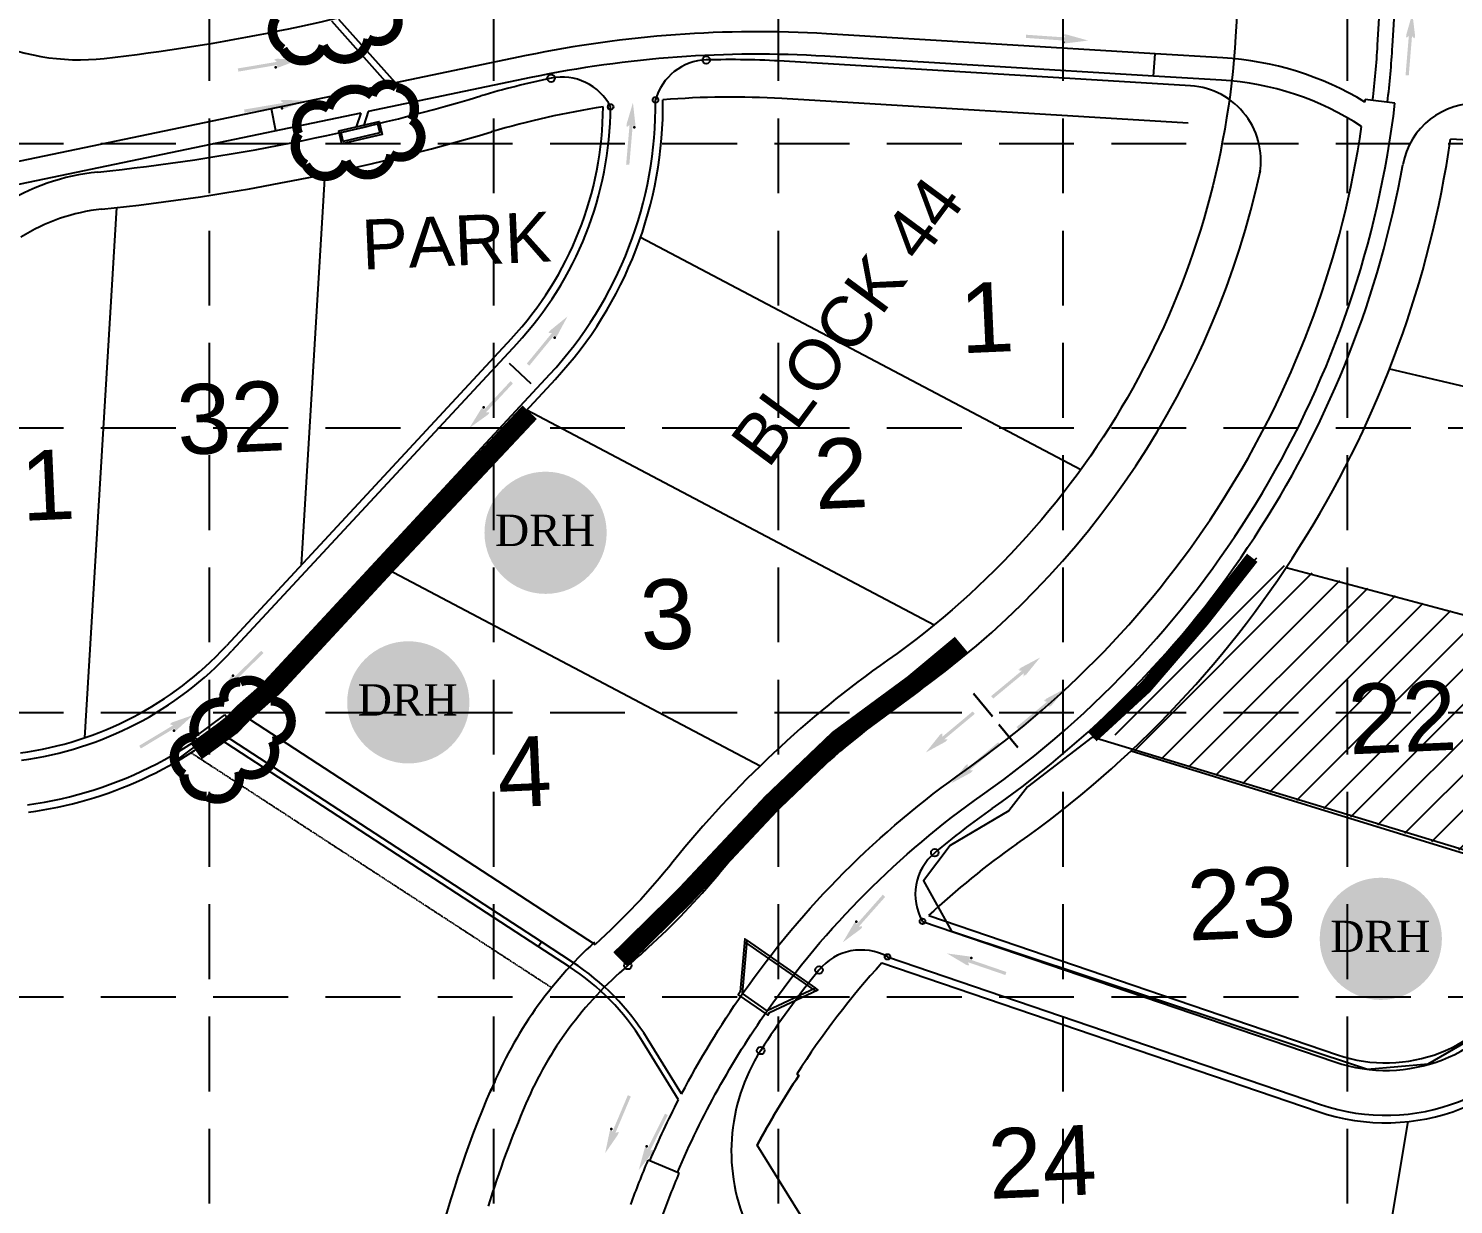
# Model space of a CAD drawing. Header units: feet. Extents: x 6037 to 11520, y 4436 to 7866.
# Drawn here: x 8467.4 to 8895.8, y 5661 to 6014.5 of the extents above; entities that cross this region are included whole.
import ezdxf
from ezdxf.enums import TextEntityAlignment as Align

# ---------------------------------------------------------------- set-up
doc = ezdxf.new("R2010")
doc.units = ezdxf.units.FT
doc.header["$LTSCALE"] = 0.4
doc.header["$MEASUREMENT"] = 0
doc.linetypes.add('DASHED2', pattern=[0.375, 0.25, -0.125])
doc.linetypes.add('HIDDEN', pattern=[0.375, 0.25, -0.125])
for name, color, linetype in [('1 BLOCK NUMBER', 7, 'Continuous'), ('1 DR HORTON LOT', 7, 'Continuous'), ('1 EROSION BLANKET', 84, 'Continuous'), ('1 LOT NUMBER', 7, 'Continuous'), ('1 SODDED LOT', 2, 'Continuous'), ('BASE', 7, 'Continuous'), ('ESMT', 7, 'DASHED2'), ('grid', 254, 'HIDDEN'), ('LOTLINE', 7, 'Continuous'), ('PAVING', 7, 'Continuous'), ('ROW', 7, 'Continuous'), ('STORM', 7, 'Continuous'), ('STORM INLET', 7, 'Continuous')]:
    doc.layers.add(name, color=color, linetype=linetype)
doc.styles.add('DRHorton', font='dutcheb.ttf')
doc.styles.get("Standard").update_dxf_attribs({"font": 'ARIAL.TTF'})

# ---------------------------------------------------------------- blocks, each defined once
blk = doc.blocks.new('DRHorton')
h = blk.add_hatch(color=1)
h.paths.add_polyline_path([(78.7, 25.78, 1), (40.43, 25.78, 1)])
h.paths.add_polyline_path([(42.33, 17.91), (76.5, 17.91), (76.5, 34.87), (42.33, 34.87)], flags=24)
at = {"layer": 'BASE', "color": 176, "style": 'DRHorton'}
blk.add_text('DRH', height=9.814, dxfattribs=at).set_placement((59.39, 21.64), align=Align.CENTER)

msp = doc.modelspace()

# ---------------------------------------------------------------- hatches: boundary and pattern name
at = {"layer": '1 SODDED LOT'}
h = msp.add_hatch(dxfattribs=at)
h.set_pattern_fill('ANSI31', color=256, scale=60, style=0)
h.set_pattern_definition([(45, (1.0404, 0.2035), (-5.303301, 5.303301), [])])
h.paths.add_polyline_path([(9008.53, 6974.6), (9134.42, 6967.02), (9133.47, 6956.6), (9131.54, 6937.33), (9130.69, 6928.96), (9129.74, 6922.29), (8995.12, 6930.23), (8990.65, 6930.54), (8994.47, 6960.2), (8995.63, 6975.46)])
h.paths.add_polyline_path([(9433.17, 6958.76), (9434.56, 6821.06), (9481.59, 6807.52), (9503.83, 6801), (9527.2, 6795.3), (9525.52, 6937.37), (9495.09, 6947.16), (9463.79, 6959.09), (9432.98, 6970.84)])
h.paths.add_polyline_path([(10047.33, 5834.32), (10182.01, 5824.91), (10185.54, 5875.24), (10048.62, 5885.03), (10045.07, 5834.52)])
h.paths.add_polyline_path([(10015.61, 5592.88), (10151.56, 5562.68), (10159.65, 5603.99), (10164.04, 5630.25), (10025.39, 5652.24), (10020.74, 5627.8), (10017.92, 5612.96), (10013.47, 5593.46)])
h.paths.add_polyline_path([(10001.02, 5534.4), (10134.33, 5496.27), (10117.37, 5440.96), (10113.17, 5430.26), (9981.25, 5477.53), (9986.71, 5493.88), (9998.81, 5534.75)])
h.paths.add_polyline_path([(8799.81, 5797.59), (8937.91, 5755.17), (8938.9, 5756.45), (8958.34, 5776.68), (8971.05, 5789.68), (8987.33, 5807.76), (8991.83, 5813.31), (8833.38, 5856.27), (8823.88, 5843.5), (8818.25, 5836.24), (8806.07, 5822.02), (8789.55, 5805.99)])
h.paths.add_polyline_path([(9300.86, 5666.12), (9335.76, 5647.91), (9418.14, 5605.29), (9427.47, 5598.82), (9416.17, 5581.98), (9407.87, 5566.52), (9399.6, 5547.98), (9398.58, 5545.68), (9270.59, 5612.1), (9260.79, 5617.66), (9264.35, 5619.48), (9272.04, 5625.27), (9278.98, 5632.54), (9285.49, 5642.04), (9296.99, 5660.6), (9299.41, 5664.2)])
h.paths.add_polyline_path([(9340.08, 5715.39), (9464.44, 5650.81), (9471.9, 5665.11), (9485.45, 5691.05), (9497.8, 5716.36), (9366.29, 5768.24), (9363.2, 5761.05), (9353.39, 5741.52), (9342.13, 5722.47), (9338.29, 5716.72)])
h.paths.add_polyline_path([(9575.04, 5805.5), (9699.56, 5777.94), (9697.43, 5767), (9689.85, 5736.06), (9681.15, 5706.88), (9670.6, 5677.08), (9660.32, 5651.86), (9651.88, 5632.23), (9534.79, 5688.63), (9524.72, 5694.73), (9530.18, 5705.7), (9536.33, 5720.39), (9540.47, 5730.38), (9548.04, 5751.39), (9553.09, 5767.16), (9557.74, 5782.44), (9563.95, 5808.53)])
h.paths.add_polyline_path([(9726.84, 5864.8), (9850.23, 5856.11), (9861.56, 5855.03), (9857.07, 5792.94), (9720.09, 5803.4), (9717.86, 5803.51), (9721.19, 5826.2), (9724.62, 5864.88)])
h.paths.add_polyline_path([(8953.4, 6034.44), (8960.95, 6160.21), (8982.9, 6158.85), (9005.64, 6157.5), (8997.66, 6020.48), (8952.71, 6023.22)])
h.paths.add_polyline_path([(8959.68, 6176.03), (8967.87, 6310.87), (8926.31, 6313.26), (8921.04, 6312.92), (8915.32, 6310.92), (8910.33, 6307.6), (8906.7, 6303.25), (8904.1, 6297.98), (8902.96, 6292.11), (8897.01, 6193.57), (8897.65, 6188.07), (8900.03, 6183.13), (8903.86, 6179.3), (8908.93, 6176.9), (8959.51, 6173.84)])
h.paths.add_polyline_path([(9499.02, 6148.72), (9507.23, 6283.66), (9518.73, 6282.1), (9550.35, 6277.76), (9556.25, 6276.32), (9561.3, 6273.54), (9565.54, 6269.55), (9568.56, 6264.64), (9570.23, 6259.15), (9570.43, 6253.33), (9561.8, 6154.72), (9560.55, 6149.13), (9557.71, 6144.74), (9553.75, 6141.56), (9549.07, 6139.73), (9511.31, 6144.43), (9504.23, 6145.25), (9499.03, 6146.07)])
h.paths.add_polyline_path([(9616.4, 6639.76), (9623.9, 6765.68), (9637.72, 6764.23), (9667.99, 6762.45), (9672.71, 6762.18), (9683.29, 6762.04), (9705.81, 6761.75), (9712.07, 6761.79), (9713.53, 6624.57), (9675.56, 6624.82), (9645.77, 6626.2), (9637.69, 6626.58), (9624.42, 6627.76), (9615.7, 6628.44)])
h.paths.add_polyline_path([(9758.38, 6636.24), (9757.19, 6762.27), (9892.09, 6763.63), (9893.75, 6626.41), (9758.46, 6625.12)])
h.paths.add_polyline_path([(10276.02, 6641.94), (10402.1, 6638.45), (10399.41, 6548.36), (10262.19, 6552.34), (10264.77, 6642.37)])
h.paths.add_polyline_path([(10162.18, 6764.13), (10163.55, 6629.1), (10208.43, 6629.06), (10214.14, 6629.7), (10219.62, 6631.8), (10224.34, 6635.28), (10227.99, 6639.82), (10230.35, 6645.12), (10231.28, 6650.89), (10234.09, 6750.49), (10233.44, 6755.78), (10231.28, 6760.36), (10227.77, 6764.09), (10223.32, 6766.55), (10162.12, 6766.38)])
h.paths.add_polyline_path([(9983.41, 6638.56), (9982.19, 6764.52), (10071.97, 6765.47), (10073.53, 6628.21), (9983.46, 6627.25)])
h.paths.add_polyline_path([(10282.43, 6866.9), (10408.37, 6863.35), (10409.72, 6910.83), (10272.54, 6914.57), (10271.15, 6867.18)])
h.paths.add_polyline_path([(10068.44, 6781.19), (10067.14, 6916.19), (10159.96, 6917.12), (10161.91, 6779.88), (10068.46, 6778.92)])
h.paths.add_polyline_path([(9787.01, 6902.09), (9788.35, 6776.07), (9813.49, 6776.33), (9835, 6776.55), (9833.5, 6913.82), (9786.81, 6913.38)])
h.paths.add_polyline_path([(9951.87, 7083.82), (9953.28, 6948.73), (9998.33, 6949.29), (10043.36, 6949.77), (10041.76, 7087.02), (9951.84, 7086.06)])
h.paths.add_polyline_path([(9562.98, 6974.31), (9561.11, 7137.79), (9567.67, 7130.99), (9580.62, 7117.52), (9591.81, 7108.25), (9604.22, 7100.07), (9606.76, 7098.83), (9608.2, 6953.74), (9598.74, 6955.01), (9584.78, 6957.88), (9567.75, 6961.39), (9562.91, 6962.64)])
h.paths.add_polyline_path([(9435.73, 7364), (9435.71, 7375.29), (9481.86, 7375.76), (9483.65, 7182.98), (9466.88, 7186.54), (9459.14, 7188.22), (9453.85, 7189.21), (9448.24, 7190.29), (9442.2, 7191.42), (9437.34, 7192.33)])
h.paths.add_polyline_path([(9064.85, 7234.57), (9063.18, 7371.02), (9157.64, 7372.07), (9159.44, 7227.99), (9159.44, 7227.96), (9153.62, 7228.32), (9137.74, 7229.3), (9129.68, 7229.81), (9109.82, 7230.72), (9073.88, 7232.01), (9064.89, 7232.31)])
h.paths.add_polyline_path([(9061.33, 7539.74), (9061.33, 7541.98), (9107.39, 7542.52), (9109.06, 7405.25), (9062.74, 7404.72)])
at = {"layer": 'PAVING'}
h = msp.add_hatch(color=256, dxfattribs=at)
edge = h.paths.add_edge_path()
edge.add_line((8881.79, 6011.8), (8882.4, 6012.36))
edge.add_line((8882.4, 6012.36), (8881.42, 6000.49))
edge.add_line((8881.42, 6000.49), (8882.39, 6000.41))
edge.add_line((8882.39, 6000.41), (8883.36, 6012.28))
edge.add_line((8883.36, 6012.28), (8883.99, 6011.61))
edge.add_line((8883.99, 6011.61), (8883.99, 6011.6))
edge.add_ellipse((8884.09, 6012.21), major_axis=(-0.052, -0.628), ratio=0.285714, start_angle=345.5033, end_angle=485.8315)
edge.add_line((8884.26, 6012.56), (8884.26, 6012.56))
edge.add_line((8884.26, 6012.56), (8883.47, 6019.1))
edge.add_line((8883.47, 6019.1), (8881.66, 6012.77))
edge.add_line((8881.66, 6012.77), (8881.67, 6012.77))
edge.add_ellipse((8881.78, 6012.4), major_axis=(-0.052, -0.628), ratio=0.285714, start_angle=235.2731, end_angle=377.1827)
edge.add_line((8881.79, 6011.8), (8881.79, 6011.8))
edge.add_line((8881.79, 6011.8), (8881.79, 6011.8))
edge.add_line((8881.79, 6011.8), (8881.79, 6011.8))
at = {"layer": 'PAVING', "linetype": 'Continuous', "lineweight": 30}
h = msp.add_hatch(color=256, dxfattribs=at)
edge = h.paths.add_edge_path()
edge.add_line((8778.67, 6012.57), (8779.24, 6011.85))
edge.add_line((8779.24, 6011.85), (8767.36, 6012.67))
edge.add_line((8767.36, 6012.67), (8767.3, 6011.71))
edge.add_line((8767.3, 6011.71), (8779.17, 6010.88))
edge.add_line((8779.17, 6010.88), (8778.53, 6010.36))
edge.add_line((8778.53, 6010.36), (8778.53, 6010.36))
edge.add_ellipse((8779.13, 6010.27), major_axis=(-0.629, 0.044), ratio=0.285714, start_angle=342.8173, end_angle=484.7269)
edge.add_line((8779.48, 6010.09), (8779.47, 6010.09))
edge.add_line((8779.47, 6010.09), (8786, 6010.92))
edge.add_line((8786, 6010.92), (8779.66, 6012.69))
edge.add_line((8779.66, 6012.69), (8779.66, 6012.7))
edge.add_ellipse((8779.28, 6012.58), major_axis=(-0.629, 0.044), ratio=0.285714, start_angle=234.1685, end_angle=374.4967)
edge.add_line((8778.67, 6012.57), (8778.67, 6012.57))
edge.add_line((8778.67, 6012.57), (8778.67, 6012.57))
h = msp.add_hatch(color=256, dxfattribs=at)
edge = h.paths.add_edge_path()
edge.add_line((8541.39, 6005.09), (8542.11, 6004.52))
edge.add_line((8542.11, 6004.52), (8530.37, 6002.53))
edge.add_line((8530.37, 6002.53), (8530.54, 6001.58))
edge.add_line((8530.54, 6001.58), (8542.27, 6003.57))
edge.add_line((8542.27, 6003.57), (8541.77, 6002.91))
edge.add_line((8541.77, 6002.91), (8541.77, 6002.91))
edge.add_ellipse((8542.38, 6002.96), major_axis=(-0.621, -0.105), ratio=0.285714, start_angle=342.8173, end_angle=484.7269)
edge.add_line((8542.75, 6002.87), (8542.75, 6002.87))
edge.add_line((8542.75, 6002.87), (8548.9, 6005.21))
edge.add_line((8548.9, 6005.21), (8542.32, 6005.44))
edge.add_line((8542.32, 6005.44), (8542.32, 6005.44))
edge.add_ellipse((8541.98, 6005.24), major_axis=(-0.621, -0.105), ratio=0.285714, start_angle=234.1685, end_angle=374.4967)
edge.add_line((8541.39, 6005.09), (8541.39, 6005.09))
edge.add_line((8541.39, 6005.09), (8541.39, 6005.09))
h = msp.add_hatch(color=256, dxfattribs=at)
edge = h.paths.add_edge_path()
edge.add_line((8543.28, 5992.73), (8544, 5992.16))
edge.add_line((8544, 5992.16), (8532.26, 5990.17))
edge.add_line((8532.26, 5990.17), (8532.42, 5989.22))
edge.add_line((8532.42, 5989.22), (8544.16, 5991.21))
edge.add_line((8544.16, 5991.21), (8543.66, 5990.55))
edge.add_line((8543.66, 5990.55), (8543.66, 5990.55))
edge.add_ellipse((8544.26, 5990.6), major_axis=(-0.621, -0.105), ratio=0.285714, start_angle=342.8173, end_angle=484.7269)
edge.add_line((8544.64, 5990.51), (8544.64, 5990.51))
edge.add_line((8544.64, 5990.51), (8550.78, 5992.85))
edge.add_line((8550.78, 5992.85), (8544.21, 5993.08))
edge.add_line((8544.21, 5993.08), (8544.21, 5993.09))
edge.add_ellipse((8543.87, 5992.88), major_axis=(-0.621, -0.105), ratio=0.285714, start_angle=234.1685, end_angle=374.4967)
edge.add_line((8543.28, 5992.73), (8543.28, 5992.73))
edge.add_line((8543.28, 5992.73), (8543.28, 5992.73))
h = msp.add_hatch(color=256, dxfattribs=at)
edge = h.paths.add_edge_path()
edge.add_line((8647.39, 5984.96), (8648.13, 5985.52))
edge.add_line((8648.13, 5985.52), (8647.11, 5973.65))
edge.add_line((8647.11, 5973.65), (8648.08, 5973.57))
edge.add_line((8648.08, 5973.57), (8649.09, 5985.43))
edge.add_line((8649.09, 5985.43), (8649.6, 5984.78))
edge.add_line((8649.6, 5984.78), (8649.6, 5984.78))
edge.add_ellipse((8649.7, 5985.38), major_axis=(-0.053, -0.628), ratio=0.285714, start_angle=342.8173, end_angle=484.7269)
edge.add_line((8649.88, 5985.72), (8649.88, 5985.72))
edge.add_line((8649.88, 5985.72), (8649.16, 5992.26))
edge.add_line((8649.16, 5992.26), (8647.29, 5985.95))
edge.add_line((8647.29, 5985.95), (8647.29, 5985.95))
edge.add_ellipse((8647.4, 5985.57), major_axis=(-0.053, -0.628), ratio=0.285714, start_angle=234.1685, end_angle=374.4967)
edge.add_line((8647.39, 5984.96), (8647.39, 5984.96))
edge.add_line((8647.39, 5984.96), (8647.39, 5984.96))
h = msp.add_hatch(color=256, dxfattribs=at)
edge = h.paths.add_edge_path()
edge.add_line((8623.89, 5922.95), (8624.81, 5923))
edge.add_line((8624.81, 5923), (8617.25, 5913.79))
edge.add_line((8617.25, 5913.79), (8618, 5913.18))
edge.add_line((8618, 5913.18), (8625.56, 5922.38))
edge.add_line((8625.56, 5922.38), (8625.61, 5921.56))
edge.add_line((8625.61, 5921.56), (8625.61, 5921.56))
edge.add_ellipse((8626.03, 5921.99), major_axis=(-0.4, -0.487), ratio=0.285714, start_angle=342.8173, end_angle=484.7269)
edge.add_line((8626.37, 5922.17), (8626.37, 5922.17))
edge.add_line((8626.37, 5922.17), (8629.48, 5927.97))
edge.add_line((8629.48, 5927.97), (8624.36, 5923.83))
edge.add_line((8624.36, 5923.83), (8624.36, 5923.83))
edge.add_ellipse((8624.24, 5923.45), major_axis=(-0.4, -0.487), ratio=0.285714, start_angle=234.1685, end_angle=374.4967)
edge.add_line((8623.89, 5922.95), (8623.89, 5922.95))
edge.add_line((8623.89, 5922.95), (8623.89, 5922.95))
h = msp.add_hatch(color=256, dxfattribs=at)
edge = h.paths.add_edge_path()
edge.add_line((8605.9, 5899.14), (8604.98, 5899.16))
edge.add_line((8604.98, 5899.16), (8613.09, 5907.87))
edge.add_line((8613.09, 5907.87), (8612.38, 5908.53))
edge.add_line((8612.38, 5908.53), (8604.27, 5899.81))
edge.add_line((8604.27, 5899.81), (8604.27, 5900.64))
edge.add_line((8604.27, 5900.64), (8604.26, 5900.64))
edge.add_ellipse((8603.82, 5900.24), major_axis=(0.429, 0.461), ratio=0.285714, start_angle=342.8173, end_angle=484.7269)
edge.add_line((8603.46, 5900.07), (8603.46, 5900.08))
edge.add_line((8603.46, 5900.08), (8600.01, 5894.48))
edge.add_line((8600.01, 5894.48), (8605.37, 5898.3))
edge.add_line((8605.37, 5898.3), (8605.37, 5898.3))
edge.add_ellipse((8605.51, 5898.66), major_axis=(0.429, 0.461), ratio=0.285714, start_angle=234.1685, end_angle=374.4967)
edge.add_line((8605.9, 5899.14), (8605.9, 5899.14))
edge.add_line((8605.9, 5899.14), (8605.9, 5899.14))
h = msp.add_hatch(color=256, dxfattribs=at)
edge = h.paths.add_edge_path()
edge.add_line((8530.52, 5818.41), (8529.6, 5818.47))
edge.add_line((8529.6, 5818.47), (8538.11, 5826.8))
edge.add_line((8538.11, 5826.8), (8537.43, 5827.48))
edge.add_line((8537.43, 5827.48), (8528.92, 5819.16))
edge.add_line((8528.92, 5819.16), (8528.96, 5819.98))
edge.add_line((8528.96, 5819.98), (8528.96, 5819.99))
edge.add_ellipse((8528.49, 5819.6), major_axis=(0.45, 0.441), ratio=0.285714, start_angle=342.8173, end_angle=484.7269)
edge.add_line((8528.13, 5819.46), (8528.13, 5819.46))
edge.add_line((8528.13, 5819.46), (8524.42, 5814.03))
edge.add_line((8524.42, 5814.03), (8529.95, 5817.59))
edge.add_line((8529.95, 5817.59), (8529.95, 5817.59))
edge.add_ellipse((8530.11, 5817.95), major_axis=(0.45, 0.441), ratio=0.285714, start_angle=234.1685, end_angle=374.4967)
edge.add_line((8530.52, 5818.41), (8530.52, 5818.41))
edge.add_line((8530.52, 5818.41), (8530.52, 5818.41))
h = msp.add_hatch(color=256, dxfattribs=at)
edge = h.paths.add_edge_path()
edge.add_line((8766.53, 5819.87), (8766.63, 5820.69))
edge.add_line((8766.63, 5820.69), (8757.46, 5813.09))
edge.add_line((8757.46, 5813.09), (8756.84, 5813.84))
edge.add_line((8756.84, 5813.84), (8766.02, 5821.44))
edge.add_line((8766.02, 5821.44), (8765.1, 5821.57))
edge.add_line((8765.1, 5821.57), (8765.1, 5821.57))
edge.add_ellipse((8765.54, 5821.99), major_axis=(-0.485, -0.402), ratio=0.285714, start_angle=-125.8315, end_angle=14.4967, ccw=False)
edge.add_line((8765.73, 5822.34), (8765.74, 5822.34))
edge.add_line((8765.74, 5822.34), (8771.55, 5825.43))
edge.add_line((8771.55, 5825.43), (8767.39, 5820.33))
edge.add_line((8767.39, 5820.33), (8767.39, 5820.33))
edge.add_ellipse((8767.02, 5820.21), major_axis=(-0.485, -0.402), ratio=0.285714, start_angle=-17.1827, end_angle=124.7269, ccw=False)
edge.add_line((8766.53, 5819.87), (8766.53, 5819.87))
edge.add_line((8766.53, 5819.87), (8766.53, 5819.87))
edge.add_line((8766.53, 5819.87), (8766.53, 5819.87))
h = msp.add_hatch(color=256, dxfattribs=at)
edge = h.paths.add_edge_path()
edge.add_line((8774.17, 5810.58), (8774.28, 5811.4))
edge.add_line((8774.28, 5811.4), (8765.1, 5803.8))
edge.add_line((8765.1, 5803.8), (8764.49, 5804.55))
edge.add_line((8764.49, 5804.55), (8773.66, 5812.15))
edge.add_line((8773.66, 5812.15), (8772.75, 5812.28))
edge.add_line((8772.75, 5812.28), (8772.74, 5812.28))
edge.add_ellipse((8773.18, 5812.7), major_axis=(-0.485, -0.402), ratio=0.285714, start_angle=-125.8315, end_angle=14.4967, ccw=False)
edge.add_line((8773.37, 5813.05), (8773.38, 5813.05))
edge.add_line((8773.38, 5813.05), (8779.19, 5816.14))
edge.add_line((8779.19, 5816.14), (8775.03, 5811.04))
edge.add_line((8775.03, 5811.04), (8775.03, 5811.04))
edge.add_ellipse((8774.66, 5810.92), major_axis=(-0.485, -0.402), ratio=0.285714, start_angle=-17.1827, end_angle=124.7269, ccw=False)
edge.add_line((8774.17, 5810.58), (8774.17, 5810.58))
edge.add_line((8774.17, 5810.58), (8774.17, 5810.58))
edge.add_line((8774.17, 5810.58), (8774.17, 5810.58))
h = msp.add_hatch(color=256, dxfattribs=at)
edge = h.paths.add_edge_path()
edge.add_line((8743.6, 5800.82), (8742.78, 5800.87))
edge.add_line((8742.78, 5800.87), (8751.92, 5808.49))
edge.add_line((8751.92, 5808.49), (8751.31, 5809.24))
edge.add_line((8751.31, 5809.24), (8742.16, 5801.61))
edge.add_line((8742.16, 5801.61), (8742.19, 5802.53))
edge.add_line((8742.19, 5802.53), (8742.19, 5802.53))
edge.add_ellipse((8741.7, 5802.18), major_axis=(0.484, 0.403), ratio=0.285714, start_angle=345.5033, end_angle=485.8315)
edge.add_line((8741.32, 5802.05), (8741.32, 5802.05))
edge.add_line((8741.32, 5802.05), (8737.22, 5796.91))
edge.add_line((8737.22, 5796.91), (8742.99, 5800.05))
edge.add_line((8742.99, 5800.05), (8742.99, 5800.05))
edge.add_ellipse((8743.17, 5800.4), major_axis=(0.484, 0.403), ratio=0.285714, start_angle=235.2731, end_angle=377.1827)
edge.add_line((8743.6, 5800.82), (8743.6, 5800.82))
edge.add_line((8743.6, 5800.82), (8743.6, 5800.82))
edge.add_line((8743.6, 5800.82), (8743.6, 5800.82))
h = msp.add_hatch(color=256, dxfattribs=at)
edge = h.paths.add_edge_path()
edge.add_line((8510.05, 5805.33), (8510.93, 5805.06))
edge.add_line((8510.93, 5805.06), (8500.73, 5798.92))
edge.add_line((8500.73, 5798.92), (8501.23, 5798.09))
edge.add_line((8501.23, 5798.09), (8511.43, 5804.23))
edge.add_line((8511.43, 5804.23), (8511.2, 5803.44))
edge.add_line((8511.2, 5803.44), (8511.2, 5803.44))
edge.add_ellipse((8511.75, 5803.7), major_axis=(-0.54, -0.325), ratio=0.285714, start_angle=342.8173, end_angle=484.7269)
edge.add_line((8512.13, 5803.76), (8512.13, 5803.76))
edge.add_line((8512.13, 5803.76), (8517, 5808.18))
edge.add_line((8517, 5808.18), (8510.79, 5805.99))
edge.add_line((8510.79, 5805.99), (8510.79, 5805.99))
edge.add_ellipse((8510.55, 5805.68), major_axis=(-0.54, -0.325), ratio=0.285714, start_angle=234.1685, end_angle=374.4967)
edge.add_line((8510.05, 5805.33), (8510.05, 5805.33))
edge.add_line((8510.05, 5805.33), (8510.05, 5805.33))
h = msp.add_hatch(color=256, dxfattribs=at)
edge = h.paths.add_edge_path()
edge.add_line((8751.24, 5791.53), (8750.42, 5791.58))
edge.add_line((8750.42, 5791.58), (8759.57, 5799.2))
edge.add_line((8759.57, 5799.2), (8758.95, 5799.95))
edge.add_line((8758.95, 5799.95), (8749.8, 5792.32))
edge.add_line((8749.8, 5792.32), (8749.84, 5793.24))
edge.add_line((8749.84, 5793.24), (8749.84, 5793.24))
edge.add_ellipse((8749.34, 5792.89), major_axis=(0.484, 0.403), ratio=0.285714, start_angle=345.5033, end_angle=485.8315)
edge.add_line((8748.96, 5792.76), (8748.96, 5792.76))
edge.add_line((8748.96, 5792.76), (8744.86, 5787.62))
edge.add_line((8744.86, 5787.62), (8750.64, 5790.76))
edge.add_line((8750.64, 5790.76), (8750.63, 5790.76))
edge.add_ellipse((8750.81, 5791.11), major_axis=(0.484, 0.403), ratio=0.285714, start_angle=235.2731, end_angle=377.1827)
edge.add_line((8751.24, 5791.53), (8751.24, 5791.53))
edge.add_line((8751.24, 5791.53), (8751.24, 5791.53))
edge.add_line((8751.24, 5791.53), (8751.24, 5791.53))
h = msp.add_hatch(color=256, dxfattribs=at)
edge = h.paths.add_edge_path()
edge.add_line((8718.01, 5744.58), (8717.09, 5744.57))
edge.add_line((8717.09, 5744.57), (8724.99, 5753.48))
edge.add_line((8724.99, 5753.48), (8724.26, 5754.12))
edge.add_line((8724.26, 5754.12), (8716.36, 5745.21))
edge.add_line((8716.36, 5745.21), (8716.34, 5746.03))
edge.add_line((8716.34, 5746.03), (8716.34, 5746.04))
edge.add_ellipse((8715.9, 5745.62), major_axis=(0.418, 0.471), ratio=0.285714, start_angle=342.8173, end_angle=484.7269)
edge.add_line((8715.55, 5745.45), (8715.56, 5745.45))
edge.add_line((8715.56, 5745.45), (8712.23, 5739.78))
edge.add_line((8712.23, 5739.78), (8717.5, 5743.72))
edge.add_line((8717.5, 5743.72), (8717.5, 5743.72))
edge.add_ellipse((8717.64, 5744.09), major_axis=(0.418, 0.471), ratio=0.285714, start_angle=234.1685, end_angle=374.4967)
edge.add_line((8718.01, 5744.58), (8718.01, 5744.58))
edge.add_line((8718.01, 5744.58), (8718.01, 5744.58))
h = msp.add_hatch(color=256, dxfattribs=at)
edge = h.paths.add_edge_path()
edge.add_line((8750.22, 5733), (8749.86, 5733.84))
edge.add_line((8749.86, 5733.84), (8761.12, 5729.98))
edge.add_line((8761.12, 5729.98), (8761.43, 5730.9))
edge.add_line((8761.43, 5730.9), (8750.17, 5734.76))
edge.add_line((8750.17, 5734.76), (8750.92, 5735.1))
edge.add_line((8750.92, 5735.1), (8750.93, 5735.1))
edge.add_ellipse((8750.37, 5735.34), major_axis=(0.596, -0.204), ratio=0.285714, start_angle=342.8173, end_angle=484.7269)
edge.add_line((8750.08, 5735.6), (8750.08, 5735.6))
edge.add_line((8750.08, 5735.6), (8743.57, 5736.48))
edge.add_line((8743.57, 5736.48), (8749.23, 5733.13))
edge.add_line((8749.23, 5733.13), (8749.23, 5733.13))
edge.add_ellipse((8749.63, 5733.15), major_axis=(0.596, -0.204), ratio=0.285714, start_angle=234.1685, end_angle=374.4967)
edge.add_line((8750.22, 5733), (8750.22, 5733))
edge.add_line((8750.22, 5733), (8750.22, 5733))
h = msp.add_hatch(color=256, dxfattribs=at)
edge = h.paths.add_edge_path()
edge.add_line((8644.75, 5682.82), (8643.88, 5682.51))
edge.add_line((8643.88, 5682.51), (8648.52, 5693.48))
edge.add_line((8648.52, 5693.48), (8647.62, 5693.86))
edge.add_line((8647.62, 5693.86), (8642.99, 5682.89))
edge.add_line((8642.99, 5682.89), (8642.7, 5683.67))
edge.add_line((8642.7, 5683.67), (8642.7, 5683.67))
edge.add_ellipse((8642.42, 5683.13), major_axis=(0.245, 0.58), ratio=0.285714, start_angle=342.8173, end_angle=484.7269)
edge.add_line((8642.14, 5682.86), (8642.14, 5682.86))
edge.add_line((8642.14, 5682.86), (8640.81, 5676.42))
edge.add_line((8640.81, 5676.42), (8644.54, 5681.84))
edge.add_line((8644.54, 5681.84), (8644.54, 5681.84))
edge.add_ellipse((8644.55, 5682.24), major_axis=(0.245, 0.58), ratio=0.285714, start_angle=234.1685, end_angle=374.4967)
edge.add_line((8644.75, 5682.82), (8644.75, 5682.82))
edge.add_line((8644.75, 5682.82), (8644.75, 5682.82))
h = msp.add_hatch(color=256, dxfattribs=at)
edge = h.paths.add_edge_path()
edge.add_line((8655.23, 5677.48), (8654.34, 5677.23))
edge.add_line((8654.34, 5677.23), (8659.65, 5687.9))
edge.add_line((8659.65, 5687.9), (8658.78, 5688.32))
edge.add_line((8658.78, 5688.32), (8653.47, 5677.66))
edge.add_line((8653.47, 5677.66), (8653.24, 5678.45))
edge.add_line((8653.24, 5678.45), (8653.24, 5678.46))
edge.add_ellipse((8652.92, 5677.94), major_axis=(0.281, 0.564), ratio=0.285714, start_angle=342.8173, end_angle=484.7269)
edge.add_line((8652.63, 5677.69), (8652.63, 5677.69))
edge.add_line((8652.63, 5677.69), (8650.9, 5671.34))
edge.add_line((8650.9, 5671.34), (8654.96, 5676.52))
edge.add_line((8654.96, 5676.52), (8654.96, 5676.52))
edge.add_ellipse((8655, 5676.92), major_axis=(0.281, 0.564), ratio=0.285714, start_angle=234.1685, end_angle=374.4967)
edge.add_line((8655.23, 5677.48), (8655.23, 5677.48))
edge.add_line((8655.23, 5677.48), (8655.23, 5677.48))

# ---------------------------------------------------------------- linework, layer by layer
at = {"layer": '1 EROSION BLANKET'}
for points, const_width in [([(8517.82, 5797.25), (8528.42, 5804.97), (8532, 5808.72), (8541.07, 5816.69), (8575.71, 5854.05), (8618.13, 5899.18)], 5.92), ([(8835.33, 5855.42), (8820.45, 5836.5), (8803.28, 5816.54), (8787.18, 5801.73)], 4), ([(8747.82, 5829.41), (8733.37, 5817.37), (8710.96, 5800.87), (8690.83, 5781.63), (8664.58, 5753.65), (8645.33, 5734.71)], 5.92)]:
    msp.add_lwpolyline(points, dxfattribs=dict(at, const_width=const_width))
at = {"layer": '1 SODDED LOT'}
msp.add_lwpolyline([(8744.97, 5743.22), (8869.98, 5701.66), (8888.19, 5703.33), (8907.3, 5714.34), (8919.58, 5730.51), (8936.18, 5754.66), (8935.69, 5756.39), (8787.2, 5801.47), (8767.74, 5786.57), (8762.11, 5779.31), (8744.57, 5768.89), (8736.5, 5758.31)], close=True, dxfattribs=at)
at = {"layer": 'BASE', "color": 170, "const_width": 2.8}
for points in [[(8550.81, 6025.25, 0.520567), (8550.81, 6025.25, 0.765195), (8541.8, 6017.67, 0.417879), (8543.94, 6008.38, 0.6649), (8556.06, 6009.37, 0.744833), (8569.52, 6011.4, 0.975642), (8575.72, 6021.85, 0.520567), (8571.24, 6031.59, 0.520567), (8563.9, 6029.12, 0.540264), (8550.81, 6025.25)], [(8557.67, 5990.5, 0.520567), (8557.67, 5990.5, 0.765195), (8548.66, 5982.91, 0.417879), (8550.8, 5973.62, 0.6649), (8562.92, 5974.62, 0.744833), (8576.38, 5976.65, 0.975642), (8582.58, 5987.09, 0.520567), (8578.11, 5996.83, 0.520567), (8570.76, 5994.37, 0.540264), (8557.67, 5990.5)], [(8517.53, 5801.58, 0.520567), (8517.53, 5801.58, 0.765195), (8514.15, 5790.3, 0.417879), (8521.03, 5783.7, 0.6649), (8530.63, 5791.18, 0.744833), (8540.77, 5800.26, 0.975642), (8540.23, 5812.39, 0.520567), (8531.14, 5818.09, 0.520567), (8526.36, 5812, 0.540264), (8517.53, 5801.58)]]:
    msp.add_lwpolyline(points, format="xyb", close=True, dxfattribs=at)
at = {"layer": 'ESMT'}
msp.add_line((8516.31, 5796.83), (8624.75, 5726.19), dxfattribs=at)
at = {"layer": 'grid', "color": 252, "linetype": 'DASHED2', "ltscale": 225}
for p, q in [((8521.74, 7776.26), (8521.74, 4782.14)), ((8607.28, 7776.26), (8607.28, 4782.14)), ((8692.81, 7776.26), (8692.81, 4782.14)), ((8778.35, 7776.26), (8778.35, 4782.14)), ((8863.88, 7776.26), (8863.88, 4782.14)), ((6126.74, 5980.01), (11429.95, 5980.01)), ((6126.74, 5894.48), (11429.95, 5894.48)), ((6126.74, 5808.94), (11429.95, 5808.94)), ((6126.74, 5723.41), (11429.95, 5723.41))]:
    msp.add_line(p, q, dxfattribs=at)
at = {"layer": 'LOTLINE'}
for p, q in [((8549.53, 5853.3), (8556.65, 5971)), ((8484.39, 5801.34), (8494.03, 5960.7)), ((8651.46, 5951.77), (8783.78, 5881.92)), ((8876.64, 5912.25), (9024.58, 5877.53)), ((8617.26, 5899.85), (8739.69, 5835.22)), ((8573.69, 5852.87), (8687.4, 5792.84)), ((8845.53, 5852.51), (8988.91, 5814.21)), ((8531.6, 5808.36), (8637.78, 5739.19)), ((8798.93, 5797.41), (8934.48, 5755.66)), ((8882.1, 5685.92), (8869.95, 5613.17))]:
    msp.add_line(p, q, dxfattribs=at)
at = {"layer": 'PAVING'}
for p, q in [((8816.78, 5997.31), (8694.62, 6004.7)), ((8614.21, 5919.73), (8528.59, 5827.41)), ((8611.9, 5913.92), (8618.47, 5907.77)), ((8624.11, 5910.54), (8538.49, 5818.23)), ((8736.21, 5746.12), (8860.2, 5703.85)), ((8725.68, 5735.45), (8855.84, 5691.07))]:
    msp.add_line(p, q, dxfattribs=at)
at = {"layer": 'PAVING', "linetype": 'Continuous', "lineweight": 30}
for p, q in [((8751.53, 5814.64), (8757.25, 5807.69)), ((8759.17, 5805.35), (8764.89, 5798.4))]:
    msp.add_line(p, q, dxfattribs=at)
at = {"layer": 'PAVING'}
for centre, radius in [((8671.21, 6005.07), 1.13), ((8624.54, 5999.58), 1.13), ((8655.93, 5993.07), 0.844), ((8642.44, 5990.97), 0.844), ((8739.89, 5766.75), 1.13), ((8736.21, 5746.12), 0.844), ((8725.68, 5735.45), 0.844), ((8647.61, 5732.83), 1.13), ((8705.09, 5731.49), 1.13), ((8687.58, 5707.28), 1.13), ((8687.58, 5707.28), 1.13)]:
    msp.add_circle(centre, radius, dxfattribs=at)
for centre, radius, start, end in [((8422.62, 6603.74), 601.99, 276.44935, 286.52479), ((8482.65, 6072.65), 67.51, 243.9406, 276.4494), ((8671.67, 5988.76), 16.32, 91.6128, 164.6965), ((8678.65, 5740.75), 264.43, 86.5387, 91.6128), ((8678.65, 5740.75), 264.43, 101.8093, 106.5248), ((8627.87, 5983.61), 16.32, 26.8185, 101.8093), ((8422.62, 6603.74), 635.75, 275.92828, 286.52479), ((8815.43, 5974.84), 22.5, 347.3251, 86.5387), ((8536.67, 5991.66), 105.77, 317.1526, 359.6292), ((8536.67, 5991.66), 119.27, 317.1526, 0.6792), ((8902.73, 5969.56), 22.5, 86.5387, 169.7977), ((8583.36, 6026.95), 260.33, 305.1317, 347.7734), ((8583.24, 6027.06), 302.12, 305.1398, 349.7977), ((8495.25, 5904.25), 67.51, 95.9283, 122.3741), ((8451.04, 5899.34), 105.77, 277.7583, 317.1526), ((8451.04, 5899.34), 119.27, 277.7583, 317.1526), ((8907.06, 5566.99), 302.12, 125.1398, 140.1832), ((8907.06, 5566.99), 302.12, 125.1398, 140.1832), ((8907.06, 5566.99), 260.49, 125.1398, 129.9243), ((8750.36, 5754.24), 16.32, 129.9243, 209.8505), ((8502.15, 5904.55), 225.04, 312.3505, 320.1832), ((8502.15, 5904.55), 225.04, 310.2806, 312.3505), ((8717.74, 5721.19), 16.32, 60.9111, 140.8373), ((8720.4, 5647.03), 112.52, 130.3086, 156.7917), ((8907.06, 5566.99), 260.49, 140.8373, 147.4136), ((8875.45, 5748.58), 47.26, 251.1739, 331.1118), ((8875.45, 5748.58), 60.76, 251.1739, 331.1118), ((8734.99, 5676.98), 56.26, 147.4136, 262.5634), ((8907.06, 5566.99), 315.62, 156.7917, 162.7687)]:
    msp.add_arc(centre, radius, start, end, dxfattribs=at)
at = {"layer": 'PAVING', "linetype": 'Continuous', "lineweight": 30}
for p in [(8778.53, 6010.36), (8541.77, 6002.91), (8543.66, 5990.55), (8649.6, 5984.78), (8625.61, 5921.56), (8604.27, 5900.64), (8528.96, 5819.98), (8511.2, 5803.44), (8716.34, 5746.03), (8750.92, 5735.1), (8642.7, 5683.67), (8653.24, 5678.45)]:
    msp.add_point(p, dxfattribs=at)
at = {"layer": 'ROW'}
for p, q in [((8865.36, 6591.07), (8830.34, 6012.11)), ((8816.1, 5986.07), (8693.94, 5993.46)), ((9038.98, 5972.59), (8894.96, 5981.3)), ((8612.56, 5921.26), (8526.94, 5828.94)), ((8625.76, 5909.01), (8540.14, 5816.7)), ((8645.12, 5746.14), (8645.12, 5746.14)), ((8738.06, 5747.87), (8860.92, 5705.98)), ((8724.01, 5733.64), (8855.11, 5688.94)), ((8607.59, 5698.02), (8606.16, 5694.67))]:
    msp.add_line(p, q, dxfattribs=at)
at = {"layer": 'ROW', "flags": 128}
for points in [[(8698.41, 5700.2), (8699.05, 5699.79, 0.023228), (8686.48, 5678.8)], [(9377.13, 5523.98), (9370.85, 5507.95), (9336.61, 5492.29), (9336.61, 5492.29, 0.049661), (8808.99, 5622.65), (8808.99, 5622.65, -0.043167), (8774.53, 5630.69), (8774.53, 5630.69, 0.050895), (8725.96, 5641.24), (8725.96, 5641.24, 0.001583), (8708.65, 5643.13), (8708.65, 5643.13), (8686.48, 5678.8), (8686.48, 5678.8, -0.023228), (8699.05, 5699.79), (8699.05, 5699.79), (8698.41, 5700.2)], [(9377.13, 5523.98), (9370.85, 5507.95), (9336.61, 5492.29), (9336.61, 5492.29, 0.049661), (8808.99, 5622.65), (8808.99, 5622.65, -0.043167), (8774.53, 5630.69), (8774.53, 5630.69, 0.050895), (8725.96, 5641.24), (8725.96, 5641.24, 0.001583), (8708.65, 5643.13), (8708.65, 5643.13), (8686.48, 5678.8), (8686.48, 5678.8, -0.023228), (8699.05, 5699.79), (8699.05, 5699.79), (8698.41, 5700.2)]]:
    msp.add_lwpolyline(points, format="xyb", dxfattribs=at)
at = {"layer": 'ROW', "extrusion": (0, 0, -1)}
for centre, radius, start, end in [((-8583.24, 6027.06), 247.55, 183.4613, 234.8602), ((-8494.52, 5897.88), 213.79, 218.7322, 227.9361), ((-8907.06, 5566.99), 326.87, 13.3235, 23.2083)]:
    msp.add_arc(centre, radius, start, end, dxfattribs=at)
at = {"layer": 'ROW'}
for centre, radius, start, end in [((8678.65, 5740.75), 253.17, 86.5387, 94.6376), ((8678.65, 5740.75), 253.17, 98.7393, 106.5248), ((8536.67, 5991.66), 103.52, 317.1526, 359.6292), ((8536.67, 5991.66), 121.52, 317.1526, 0.6792), ((8422.62, 6603.74), 647, 275.92828, 286.52479), ((8583.24, 6027.06), 315.06, 305.1398, 351.6495), ((8495.25, 5904.25), 56.26, 95.9283, 122.3741), ((8451.04, 5899.34), 103.52, 277.7583, 317.1526), ((8907.06, 5566.99), 315.06, 125.1398, 141.2678), ((8451.04, 5899.34), 121.52, 311.5199, 317.1526), ((8451.04, 5899.34), 121.52, 277.7583, 311.5199), ((8907.06, 5566.99), 247.55, 125.1398, 133.056), ((8721.03, 5648.23), 123.89, 132.3173, 157.4199), ((8907.06, 5566.99), 247.55, 137.6857, 147.4438), ((8875.45, 5748.58), 45.01, 251.1739, 331.1118), ((8875.45, 5748.58), 63.01, 251.1739, 331.1118)]:
    msp.add_arc(centre, radius, start, end, dxfattribs=at)
at = {"layer": 'STORM', "color": 5}
for p, q in [((8575.58, 5997.73), (8558.59, 6016.73)), ((8577.81, 5998.19), (8560.78, 6017.24)), ((8805.6, 6000.24), (8806.18, 6006.97)), ((8826.51, 6005.74), (8806.18, 6006.97)), ((8575.58, 5997.73), (8449.78, 5971.49)), ((8826.1, 5999), (8805.6, 6000.24)), ((8878.24, 5992.14), (8869.3, 5993.19)), ((8567.37, 5989.12), (8451.15, 5964.88)), ((8541.83, 5983.79), (8540.45, 5990.4)), ((8567.37, 5989.12), (8566, 5984.96)), ((8569.6, 5989.58), (8568.25, 5985.48)), ((8620.7, 5738.57), (8522.56, 5802.49)), ((8621.62, 5739.98), (8524.01, 5803.56)), ((8620.7, 5738.57), (8621.62, 5739.98)), ((8630.06, 5732.47), (8620.7, 5738.57)), ((8630.98, 5733.88), (8621.62, 5739.98)), ((8663.78, 5694.24), (8653.49, 5710.85)), ((8662.88, 5692.5), (8652.06, 5709.96)), ((8663.09, 5670.41), (8653.77, 5674.36))]:
    msp.add_line(p, q, dxfattribs=at)
at = {"layer": 'STORM', "color": 5, "flags": 128}
for points in [[(8876, 5992.4, 0.014358), (8877.51, 6009.26), (8880.47, 6058.23)], [(8871.53, 5992.93, 0.014358), (8873.02, 6009.53), (8875.19, 6045.53)], [(8806.18, 6006.97), (8707.3, 6012.95, 0.066608), (8617.1, 6006.39), (8577.81, 5998.19)], [(8805.6, 6000.24), (8706.89, 6006.21, 0.066608), (8618.48, 5999.78), (8569.6, 5989.58)], [(8689.51, 5719.26, -0.08692), (8754.22, 5784.14, 0.213051), (8878.24, 5992.14)], [(8682.13, 5724.42, -0.08692), (8749.04, 5791.5, 0.205627), (8868.22, 5985.07)]]:
    msp.add_lwpolyline(points, format="xyb", dxfattribs=at)
at = {"layer": 'STORM', "color": 5}
for centre, radius, start, end in [((8820.87, 5912.51), 93.39, 58.829, 86.5387), ((8820.87, 5912.51), 86.64, 56.8703, 86.5387), ((8583.24, 6027.06), 288.05, 353.0937, 353.2482), ((8590.6, 5671.89), 72.3, 31.7753, 56.9201), ((8590.6, 5671.89), 73.98, 31.7753, 56.9201)]:
    msp.add_arc(centre, radius, start, end, dxfattribs=at)
at = {"layer": 'STORM', "color": 5, "extrusion": (0, 0, -1)}
for radius, start, end in [(274.55, 27.6128, 34.9897), (265.55, 22.9716, 34.9897), (274.55, 22.9716, 27.2026), (275.11, 19.9817, 22.9716), (264.99, 19.9817, 22.9716)]:
    msp.add_arc((-8907.06, 5566.99), radius, start, end, dxfattribs=at)
at = {"layer": 'STORM INLET'}
for p, q in [((8534.94, 5811.71), (8511.63, 5794.35)), ((8517.45, 5801.48), (8526.48, 5808.2)), ((8527.8, 5806.38), (8526.48, 5808.2)), ((8518.77, 5799.66), (8517.45, 5801.48)), ((8682.67, 5739.98), (8703.93, 5725.19))]:
    msp.add_line(p, q, dxfattribs=at)
at = {"layer": 'STORM INLET', "flags": 128}
for points in [[(8560.77, 5983.73), (8572.82, 5986.55), (8573.72, 5982.71), (8561.66, 5979.9)], [(8561.44, 5983.31), (8572.4, 5985.87), (8573.04, 5983.13), (8562.08, 5980.57)]]:
    msp.add_lwpolyline(points, close=True, dxfattribs=at)
msp.add_lwpolyline([(8683.48, 5740.36), (8682.75, 5740.87), (8681.4, 5724.92), (8680.81, 5724.08), (8689.66, 5717.92), (8690.25, 5718.76), (8704.73, 5725.57), (8704, 5726.08), (8689.52, 5719.27), (8682.13, 5724.41), (8683.48, 5740.36), (8704, 5726.08)], dxfattribs=at)

# ---------------------------------------------------------------- block references
at = {"layer": '1 DR HORTON LOT', "xscale": 0.9600000000000364, "yscale": 0.9600000000000364, "zscale": 0.96}
for p in [(8565.71, 5838.19), (8524.44, 5787.21), (8816.8, 5716.12)]:
    msp.add_blockref('DRHorton', p, dxfattribs=at)

# ---------------------------------------------------------------- texts
at = {"layer": '1 BLOCK NUMBER'}
msp.add_text('BLOCK 44', height=15, rotation=53.5132, dxfattribs=at).set_placement((8683.78, 5886.35), align=Align.MIDDLE_LEFT)
at = {"layer": '1 LOT NUMBER', "color": 7}
for s, height, p in [('PARK', 15, (8567.56, 5949.51)), ('1', 21, (8747.35, 5927.36)), ('32', 21, (8512.01, 5896.83)), ('2', 21, (8703.54, 5880.5)), ('31', 21, (8448.77, 5876.26)), ('3', 21, (8651.28, 5838.11)), ('22', 21, (8864.14, 5806.79)), ('4', 21, (8608.36, 5790.78)), ('23', 21, (8815.76, 5750.8)), ('24', 21, (8755.88, 5673.15))]:
    msp.add_text(s, height=height, rotation=2.5387, dxfattribs=at).set_placement(p, align=Align.MIDDLE_LEFT)

doc.saveas('drawing.dxf')
